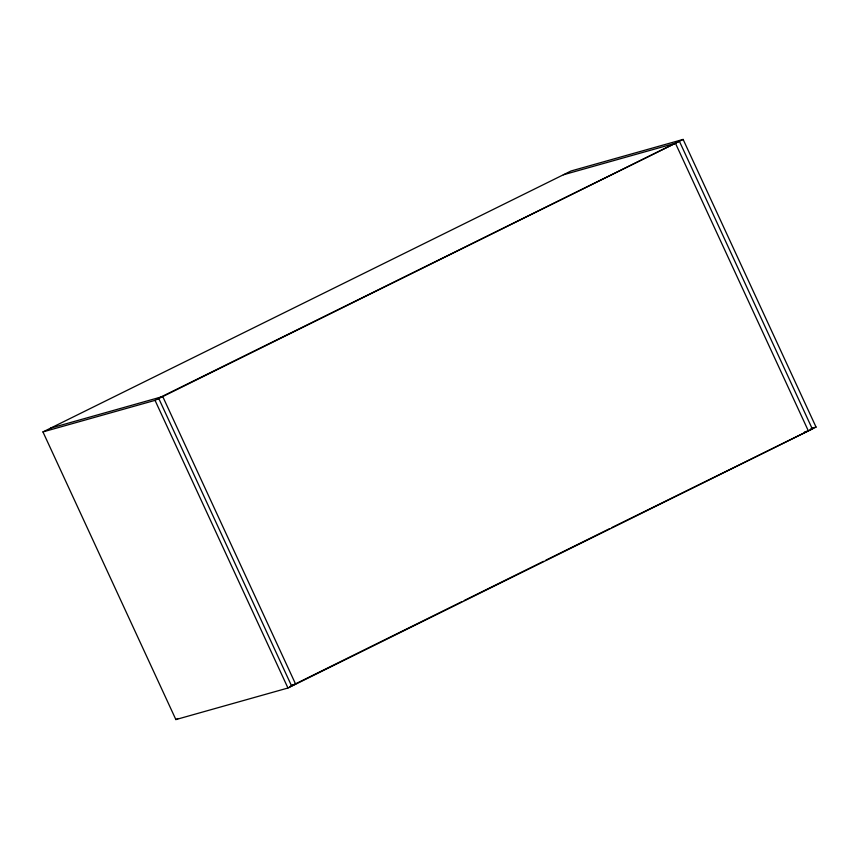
<?xml version="1.0" encoding="UTF-8"?>
<svg xmlns="http://www.w3.org/2000/svg" width="859" height="859" viewBox="0 0 859 859"><rect width="100%" height="100%" fill="white"/><g stroke="black" fill="none" stroke-linecap="round" stroke-linejoin="round"><path stroke-width="1.29" d="M42.95 431.916L571.042 170.984L683.13 139.426L816.05 427.084L287.958 688.016L175.87 719.574L42.95 431.916L155.039 400.358L683.13 139.426M175.87 719.574L178.071 718.489M461.82 601.697L289.762 686.706L291.695 686.169L158.775 398.512L156.843 399.048L679.394 141.273L812.313 428.931L611.995 527.501M464.225 600.505L543.468 561.356M545.862 560.175L609.589 528.682M563.343 174.796L675.432 143.238L808.351 430.885L804.486 431.98M50.649 428.115L162.738 396.547L295.657 684.204L291.792 685.299M810.896 428.534L816.05 427.084M155.039 400.358L287.958 688.016"/></g></svg>
